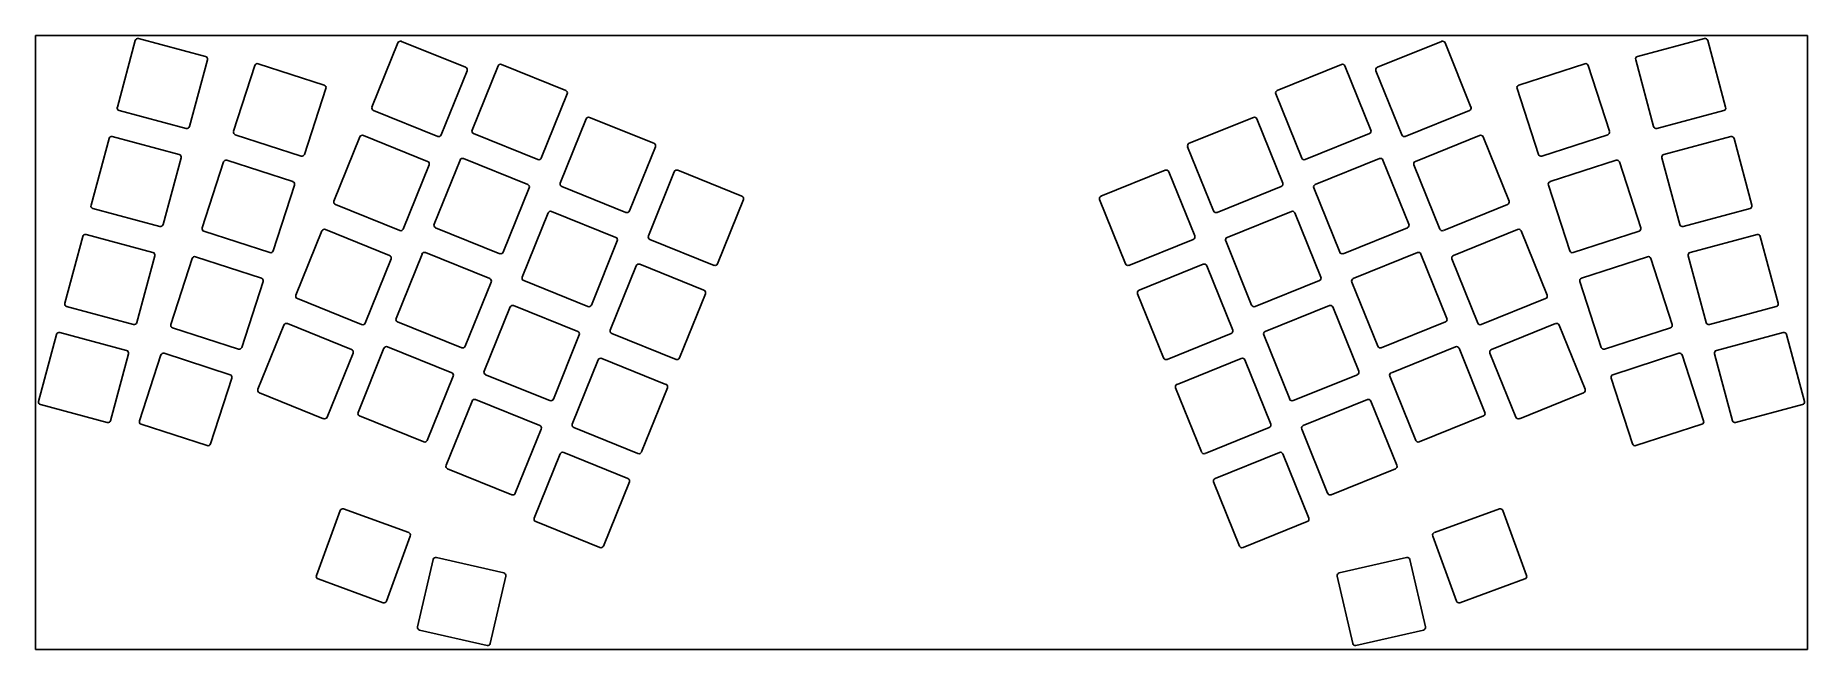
# Model space of a CAD drawing. Header units: millimetres. Extents: x 0 to 333, y -115 to 0.
import ezdxf

# ---------------------------------------------------------------- set-up
doc = ezdxf.new("R2010")
doc.units = ezdxf.units.MM

msp = doc.modelspace()

# ---------------------------------------------------------------- linework, layer by layer
for p, q in [((0, 0), (332.58, 0)), ((0, -115.29), (0, 0)), ((332.58, -115.29), (332.58, 0)), ((18.74, -0.93), (15.37, -13.49)), ((19.35, -0.58), (31.91, -3.94)), ((68.03, -1.38), (63.16, -13.44)), ((68.68, -1.11), (80.74, -5.98)), ((251.85, -5.98), (263.9, -1.11)), ((264.55, -1.38), (269.42, -13.44)), ((300.68, -3.94), (313.24, -0.58)), ((313.85, -0.93), (317.21, -13.49)), ((32.26, -4.56), (28.89, -17.11)), ((41.2, -5.64), (37.18, -18)), ((41.83, -5.32), (54.19, -9.34)), ((81.01, -6.63), (76.14, -18.68)), ((86.82, -5.73), (81.95, -17.78)), ((87.47, -5.45), (99.53, -10.32)), ((233.06, -10.32), (245.11, -5.45)), ((245.76, -5.73), (250.63, -17.78)), ((251.57, -6.63), (256.44, -18.68)), ((278.39, -9.34), (290.76, -5.32)), ((291.39, -5.64), (295.4, -18)), ((300.33, -4.56), (303.69, -17.11)), ((54.51, -9.97), (50.5, -22.33)), ((278.07, -9.97), (282.09, -22.33)), ((99.8, -10.98), (94.93, -23.03)), ((232.78, -10.98), (237.65, -23.03)), ((15.72, -14.1), (28.28, -17.47)), ((63.44, -14.09), (75.49, -18.96)), ((103.36, -15.66), (98.49, -27.71)), ((104.01, -15.38), (116.06, -20.25)), ((216.52, -20.25), (228.57, -15.38)), ((229.23, -15.66), (234.1, -27.71)), ((257.09, -18.96), (269.14, -14.09)), ((304.3, -17.47), (316.86, -14.1)), ((13.81, -19.33), (10.44, -31.89)), ((14.42, -18.98), (26.97, -22.35)), ((37.5, -18.63), (49.87, -22.65)), ((60.9, -19.05), (56.03, -31.1)), ((61.55, -18.77), (73.6, -23.64)), ((82.23, -18.44), (94.28, -23.3)), ((238.3, -23.3), (250.35, -18.44)), ((258.98, -23.64), (271.04, -18.77)), ((271.69, -19.05), (276.56, -31.1)), ((282.72, -22.65), (295.08, -18.63)), ((305.61, -22.35), (318.17, -18.98)), ((318.78, -19.33), (322.14, -31.89)), ((27.33, -22.96), (23.96, -35.51)), ((80.34, -23.12), (92.39, -27.99)), ((116.34, -20.9), (111.47, -32.95)), ((216.24, -20.9), (221.11, -32.95)), ((240.19, -27.99), (252.25, -23.12)), ((305.26, -22.96), (308.62, -35.51)), ((35.31, -23.76), (31.29, -36.12)), ((35.94, -23.44), (48.31, -27.45)), ((73.88, -24.29), (69.01, -36.34)), ((79.69, -23.39), (74.82, -35.45)), ((119.9, -25.58), (115.03, -37.63)), ((120.55, -25.3), (132.6, -30.17)), ((199.98, -30.17), (212.04, -25.3)), ((212.69, -25.58), (217.56, -37.63)), ((252.9, -23.39), (257.77, -35.45)), ((258.71, -24.29), (263.58, -36.34)), ((284.28, -27.45), (296.64, -23.44)), ((297.27, -23.76), (301.29, -36.12)), ((48.63, -28.08), (44.61, -40.45)), ((92.67, -28.64), (87.8, -40.69)), ((98.77, -28.36), (110.82, -33.23)), ((221.77, -33.23), (233.82, -28.36)), ((239.92, -28.64), (244.79, -40.69)), ((283.96, -28.08), (287.98, -40.45)), ((10.79, -32.5), (23.35, -35.87)), ((56.3, -31.75), (68.36, -36.62)), ((96.87, -33.04), (108.93, -37.91)), ((132.88, -30.83), (128.01, -42.88)), ((199.71, -30.83), (204.58, -42.88)), ((223.66, -37.91), (235.71, -33.04)), ((264.23, -36.62), (276.28, -31.75)), ((309.23, -35.87), (321.79, -32.5)), ((54.41, -36.43), (66.47, -41.3)), ((75.09, -36.1), (87.15, -40.97)), ((96.22, -33.32), (91.35, -45.37)), ((236.36, -33.32), (241.23, -45.37)), ((245.44, -40.97), (257.49, -36.1)), ((266.12, -41.3), (278.17, -36.43)), ((8.88, -37.74), (5.51, -50.29)), ((9.49, -37.38), (22.04, -40.75)), ((31.62, -36.75), (43.98, -40.77)), ((53.76, -36.71), (48.89, -48.76)), ((109.2, -38.56), (104.33, -50.62)), ((115.3, -38.29), (127.36, -43.16)), ((205.23, -43.16), (217.28, -38.29)), ((223.38, -38.56), (228.25, -50.62)), ((278.82, -36.71), (283.69, -48.76)), ((288.61, -40.77), (300.97, -36.75)), ((310.54, -40.75), (323.1, -37.38)), ((323.71, -37.74), (327.07, -50.29)), ((22.4, -41.36), (19.03, -53.92)), ((29.43, -41.87), (25.41, -54.24)), ((30.06, -41.55), (42.42, -45.57)), ((66.74, -41.95), (61.87, -54.01)), ((72.55, -41.06), (67.68, -53.11)), ((73.2, -40.78), (85.26, -45.65)), ((113.41, -42.97), (125.46, -47.84)), ((207.12, -47.84), (219.17, -42.97)), ((247.33, -45.65), (259.38, -40.78)), ((260.03, -41.06), (264.9, -53.11)), ((265.84, -41.95), (270.71, -54.01)), ((290.17, -45.57), (302.53, -41.55)), ((303.16, -41.87), (307.18, -54.24)), ((310.19, -41.36), (313.55, -53.92)), ((42.74, -46.2), (38.72, -58.56)), ((85.53, -46.3), (80.66, -58.35)), ((91.63, -46.02), (103.68, -50.89)), ((112.76, -43.24), (107.89, -55.3)), ((219.83, -43.24), (224.7, -55.3)), ((228.9, -50.89), (240.96, -46.02)), ((247.05, -46.3), (251.92, -58.35)), ((289.84, -46.2), (293.86, -58.56)), ((49.17, -49.41), (61.22, -54.28)), ((125.74, -48.49), (120.87, -60.54)), ((206.84, -48.49), (211.71, -60.54)), ((271.36, -54.28), (283.42, -49.41)), ((5.86, -50.9), (18.42, -54.27)), ((89.09, -50.98), (84.22, -63.03)), ((89.74, -50.71), (101.79, -55.58)), ((230.79, -55.58), (242.85, -50.71)), ((243.5, -50.98), (248.37, -63.03)), ((314.16, -54.27), (326.72, -50.9)), ((3.94, -56.14), (0.58, -68.69)), ((4.56, -55.78), (17.11, -59.15)), ((25.73, -54.87), (38.09, -58.89)), ((46.63, -54.37), (41.76, -66.43)), ((47.28, -54.1), (59.33, -58.97)), ((67.96, -53.76), (80.01, -58.63)), ((102.07, -56.23), (97.2, -68.28)), ((108.17, -55.95), (120.22, -60.82)), ((212.37, -60.82), (224.42, -55.95)), ((230.52, -56.23), (235.39, -68.28)), ((252.57, -58.63), (264.63, -53.76)), ((273.26, -58.97), (285.31, -54.1)), ((285.96, -54.37), (290.83, -66.43)), ((294.49, -58.89), (306.86, -54.87)), ((315.47, -59.15), (328.03, -55.78)), ((328.64, -56.14), (332.01, -68.69)), ((17.47, -59.76), (14.1, -72.32)), ((24.17, -59.67), (36.53, -63.69)), ((59.61, -59.62), (54.74, -71.67)), ((65.41, -58.72), (60.54, -70.77)), ((66.07, -58.44), (78.12, -63.31)), ((254.47, -63.31), (266.52, -58.44)), ((267.17, -58.72), (272.04, -70.77)), ((272.98, -59.62), (277.85, -71.67)), ((296.05, -63.69), (308.42, -59.67)), ((315.12, -59.76), (318.48, -72.32)), ((23.54, -59.99), (19.52, -72.36)), ((105.62, -60.91), (100.75, -72.96)), ((106.27, -60.63), (118.33, -65.5)), ((214.26, -65.5), (226.31, -60.63)), ((226.96, -60.91), (231.83, -72.96)), ((309.05, -59.99), (313.06, -72.36)), ((36.85, -64.32), (32.84, -76.68)), ((78.4, -63.96), (73.53, -76.02)), ((84.49, -63.69), (96.55, -68.56)), ((118.6, -66.15), (113.73, -78.2)), ((213.98, -66.15), (218.85, -78.2)), ((236.04, -68.56), (248.09, -63.69)), ((254.19, -63.96), (259.06, -76.02)), ((295.73, -64.32), (299.75, -76.68)), ((0.93, -69.31), (13.49, -72.67)), ((42.03, -67.08), (54.09, -71.95)), ((81.95, -68.64), (77.08, -80.7)), ((82.6, -68.37), (94.66, -73.24)), ((237.93, -73.24), (249.98, -68.37)), ((250.63, -68.64), (255.5, -80.7)), ((278.5, -71.95), (290.55, -67.08)), ((319.09, -72.67), (331.65, -69.31)), ((19.84, -72.99), (32.21, -77)), ((60.82, -71.42), (72.87, -76.29)), ((259.71, -76.29), (271.76, -71.42)), ((300.38, -77), (312.74, -72.99)), ((94.93, -73.89), (90.06, -85.94)), ((101.03, -73.61), (113.08, -78.48)), ((219.5, -78.48), (231.56, -73.61)), ((237.65, -73.89), (242.52, -85.94)), ((98.49, -78.57), (93.62, -90.62)), ((99.14, -78.29), (111.19, -83.16)), ((221.39, -83.16), (233.45, -78.29)), ((234.1, -78.57), (238.97, -90.62)), ((77.36, -81.35), (89.41, -86.22)), ((243.17, -86.22), (255.23, -81.35)), ((111.47, -83.81), (106.6, -95.87)), ((221.12, -83.81), (225.99, -95.87)), ((57.19, -89.19), (52.74, -101.4)), ((57.83, -88.89), (70.05, -93.33)), ((262.54, -93.33), (274.75, -88.89)), ((275.39, -89.19), (279.84, -101.4)), ((93.89, -91.27), (105.95, -96.14)), ((226.64, -96.14), (238.69, -91.27)), ((70.35, -93.98), (65.9, -106.19)), ((262.24, -93.98), (266.68, -106.19)), ((74.65, -98.36), (71.72, -111.03)), ((75.25, -97.98), (87.92, -100.91)), ((244.67, -100.91), (257.34, -97.98)), ((257.94, -98.36), (260.86, -111.03)), ((53.04, -102.04), (65.26, -106.49)), ((88.29, -101.51), (85.37, -114.17)), ((244.3, -101.51), (247.22, -114.17)), ((267.33, -106.49), (279.54, -102.04)), ((72.1, -111.62), (84.77, -114.55)), ((247.82, -114.55), (260.49, -111.62)), ((0, -115.29), (332.58, -115.29))]:
    msp.add_line(p, q)
for centre, start, end in [((19.22, -1.06), 75, 165), ((68.5, -1.57), 68, 158), ((264.09, -1.57), 22, 112), ((313.37, -1.06), 15, 105), ((31.78, -4.43), 345, 75), ((41.67, -5.79), 72, 162), ((80.55, -6.44), 338, 68), ((87.29, -5.92), 68, 158), ((245.3, -5.92), 22, 112), ((252.03, -6.44), 112, 202), ((290.91, -5.79), 18, 108), ((300.81, -4.43), 105, 195), ((54.04, -9.81), 342, 72), ((278.55, -9.81), 108, 198), ((99.34, -10.79), 338, 68), ((233.24, -10.79), 112, 202), ((15.85, -13.62), 165, 255), ((63.63, -13.62), 158, 248), ((103.82, -15.84), 68, 158), ((228.76, -15.84), 22, 112), ((268.96, -13.62), 292, 22), ((316.73, -13.62), 285, 15), ((14.29, -19.46), 75, 165), ((28.41, -16.98), 255, 345), ((37.66, -18.16), 162, 252), ((61.36, -19.23), 68, 158), ((75.68, -18.49), 248, 338), ((82.42, -17.97), 158, 248), ((250.17, -17.97), 292, 22), ((256.9, -18.49), 202, 292), ((271.22, -19.23), 22, 112), ((294.93, -18.16), 288, 18), ((304.17, -16.98), 195, 285), ((318.3, -19.46), 15, 105), ((26.85, -22.83), 345, 75), ((50.02, -22.18), 252, 342), ((80.15, -23.58), 68, 158), ((94.47, -22.84), 248, 338), ((115.88, -20.71), 338, 68), ((216.71, -20.71), 112, 202), ((238.11, -22.84), 202, 292), ((252.43, -23.58), 22, 112), ((282.56, -22.18), 198, 288), ((305.74, -22.83), 105, 195), ((35.79, -23.91), 72, 162), ((73.41, -24.1), 338, 68), ((120.36, -25.77), 68, 158), ((212.23, -25.77), 22, 112), ((259.17, -24.1), 112, 202), ((296.8, -23.91), 18, 108), ((48.15, -27.93), 342, 72), ((92.2, -28.45), 338, 68), ((98.95, -27.9), 158, 248), ((233.63, -27.9), 292, 22), ((240.38, -28.45), 112, 202), ((284.43, -27.93), 108, 198), ((10.92, -32.02), 165, 255), ((56.49, -31.29), 158, 248), ((96.69, -33.51), 68, 158), ((111.01, -32.77), 248, 338), ((132.41, -30.64), 338, 68), ((200.17, -30.64), 112, 202), ((221.58, -32.77), 202, 292), ((235.9, -33.51), 22, 112), ((276.09, -31.29), 292, 22), ((321.66, -32.02), 285, 15), ((23.48, -35.39), 255, 345), ((31.77, -36.28), 162, 252), ((54.23, -36.9), 68, 158), ((68.54, -36.16), 248, 338), ((75.28, -35.63), 158, 248), ((257.3, -35.63), 292, 22), ((264.04, -36.16), 202, 292), ((278.36, -36.9), 22, 112), ((300.81, -36.28), 288, 18), ((309.1, -35.39), 195, 285), ((9.36, -37.86), 75, 165), ((108.74, -38.38), 338, 68), ((115.49, -37.82), 158, 248), ((217.1, -37.82), 292, 22), ((223.84, -38.38), 112, 202), ((323.23, -37.86), 15, 105), ((21.92, -41.23), 345, 75), ((29.9, -42.03), 72, 162), ((44.13, -40.29), 252, 342), ((66.28, -41.77), 338, 68), ((73.01, -41.24), 68, 158), ((87.33, -40.5), 248, 338), ((113.22, -43.43), 68, 158), ((127.54, -42.69), 248, 338), ((205.04, -42.69), 202, 292), ((219.36, -43.43), 22, 112), ((245.25, -40.5), 202, 292), ((259.57, -41.24), 22, 112), ((266.31, -41.77), 112, 202), ((288.45, -40.29), 198, 288), ((302.68, -42.03), 18, 108), ((310.67, -41.23), 105, 195), ((42.26, -46.05), 342, 72), ((85.07, -46.11), 338, 68), ((91.82, -45.56), 158, 248), ((240.77, -45.56), 292, 22), ((247.52, -46.11), 112, 202), ((290.32, -46.05), 108, 198), ((49.36, -48.95), 158, 248), ((125.28, -48.3), 338, 68), ((207.31, -48.3), 112, 202), ((283.23, -48.95), 292, 22), ((5.99, -50.42), 165, 255), ((68.14, -53.3), 158, 248), ((89.55, -51.17), 68, 158), ((103.87, -50.43), 248, 338), ((228.71, -50.43), 202, 292), ((243.03, -51.17), 22, 112), ((264.44, -53.3), 292, 22), ((326.59, -50.42), 285, 15), ((4.43, -56.27), 75, 165), ((18.55, -53.79), 255, 345), ((25.88, -54.39), 162, 252), ((47.09, -54.56), 68, 158), ((61.41, -53.82), 248, 338), ((101.6, -56.04), 338, 68), ((108.35, -55.48), 158, 248), ((224.23, -55.48), 292, 22), ((230.98, -56.04), 112, 202), ((271.18, -53.82), 202, 292), ((285.5, -54.56), 22, 112), ((306.7, -54.39), 288, 18), ((314.03, -53.79), 195, 285), ((328.16, -56.27), 15, 105), ((16.98, -59.63), 345, 75), ((24.01, -60.15), 72, 162), ((38.25, -58.41), 252, 342), ((59.14, -59.43), 338, 68), ((65.88, -58.91), 68, 158), ((80.2, -58.17), 248, 338), ((252.39, -58.17), 202, 292), ((266.71, -58.91), 22, 112), ((273.44, -59.43), 112, 202), ((294.34, -58.41), 198, 288), ((308.57, -60.15), 18, 108), ((315.6, -59.63), 105, 195), ((84.68, -63.22), 158, 248), ((106.09, -61.09), 68, 158), ((120.41, -60.35), 248, 338), ((212.18, -60.35), 202, 292), ((226.5, -61.09), 22, 112), ((247.9, -63.22), 292, 22), ((36.38, -64.16), 342, 72), ((42.22, -66.61), 158, 248), ((77.93, -63.78), 338, 68), ((118.14, -65.96), 338, 68), ((214.44, -65.96), 112, 202), ((254.65, -63.78), 112, 202), ((290.37, -66.61), 292, 22), ((296.21, -64.16), 108, 198), ((1.06, -68.82), 165, 255), ((82.41, -68.83), 68, 158), ((96.73, -68.09), 248, 338), ((235.85, -68.09), 202, 292), ((250.17, -68.83), 22, 112), ((331.52, -68.82), 285, 15), ((13.62, -72.19), 255, 345), ((20, -72.51), 162, 252), ((54.27, -71.48), 248, 338), ((61.01, -70.96), 158, 248), ((101.22, -73.15), 158, 248), ((231.37, -73.15), 292, 22), ((271.58, -70.96), 292, 22), ((278.31, -71.48), 202, 292), ((312.59, -72.51), 288, 18), ((318.97, -72.19), 195, 285), ((73.06, -75.83), 248, 338), ((94.47, -73.7), 338, 68), ((238.12, -73.7), 112, 202), ((259.52, -75.83), 202, 292), ((32.36, -76.53), 252, 342), ((98.95, -78.76), 68, 158), ((113.27, -78.02), 248, 338), ((219.31, -78.02), 202, 292), ((233.63, -78.76), 22, 112), ((300.22, -76.53), 198, 288), ((77.54, -80.89), 158, 248), ((255.04, -80.89), 292, 22), ((89.6, -85.76), 248, 338), ((111, -83.63), 338, 68), ((221.58, -83.63), 112, 202), ((242.99, -85.76), 202, 292), ((57.66, -89.36), 70, 160), ((274.92, -89.36), 20, 110), ((94.08, -90.81), 158, 248), ((238.5, -90.81), 292, 22), ((69.88, -93.8), 340, 70), ((106.13, -95.68), 248, 338), ((226.45, -95.68), 202, 292), ((262.71, -93.8), 110, 200), ((75.14, -98.47), 77, 167), ((257.45, -98.47), 13, 103), ((53.21, -101.57), 160, 250), ((87.8, -101.4), 347, 77), ((244.78, -101.4), 103, 193), ((279.37, -101.57), 290, 20), ((65.43, -106.02), 250, 340), ((267.15, -106.02), 200, 290), ((72.21, -111.14), 167, 257), ((260.37, -111.14), 283, 13), ((84.88, -114.06), 257, 347), ((247.71, -114.06), 193, 283)]:
    msp.add_arc(centre, 0.5, start, end)

doc.saveas('drawing.dxf')
